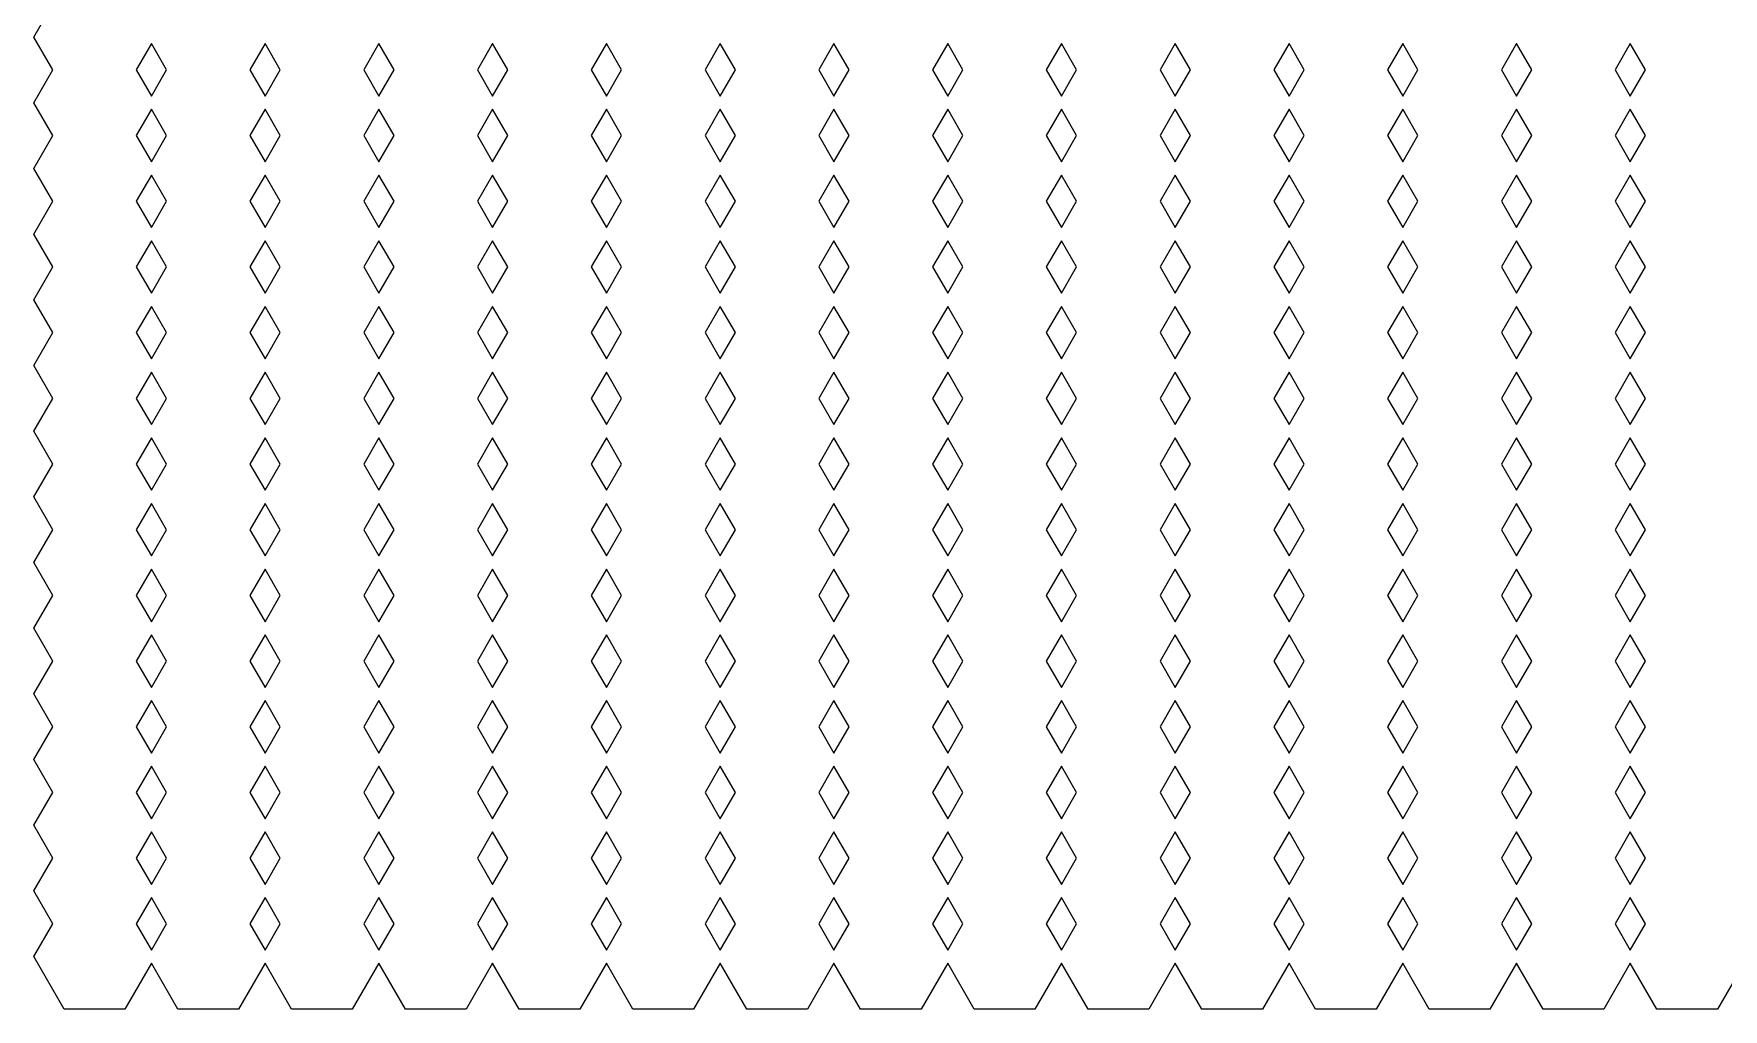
# Model space of a CAD drawing. Header units: metres. Extents: x -3000 to 3000, y -3000 to 3000.
# Drawn here: x -1108 to -551, y -17 to 304 of the extents above; entities that cross this region are included whole.
import ezdxf

# ---------------------------------------------------------------- set-up
doc = ezdxf.new("R2010")
doc.units = ezdxf.units.M

msp = doc.modelspace()

# ---------------------------------------------------------------- linework, layer by layer
for p, q in [((-1107.5, 303.109), (-1101.25, 313.934)), ((-1101.25, 292.284), (-1107.5, 303.109)), ((-1068.75, 300.944), (-1073.75, 292.284)), ((-1063.75, 292.284), (-1068.75, 300.944)), ((-1031.25, 300.944), (-1036.25, 292.284)), ((-1026.25, 292.284), (-1031.25, 300.944)), ((-993.75, 300.944), (-998.75, 292.284)), ((-988.75, 292.284), (-993.75, 300.944)), ((-956.25, 300.944), (-961.25, 292.284)), ((-951.25, 292.284), (-956.25, 300.944)), ((-918.75, 300.944), (-923.75, 292.284)), ((-913.75, 292.284), (-918.75, 300.944)), ((-881.25, 300.944), (-886.25, 292.284)), ((-876.25, 292.284), (-881.25, 300.944)), ((-843.75, 300.944), (-848.75, 292.284)), ((-838.75, 292.284), (-843.75, 300.944)), ((-806.25, 300.944), (-811.25, 292.284)), ((-801.25, 292.284), (-806.25, 300.944)), ((-768.75, 300.944), (-773.75, 292.284)), ((-763.75, 292.284), (-768.75, 300.944)), ((-731.25, 300.944), (-736.25, 292.284)), ((-726.25, 292.284), (-731.25, 300.944)), ((-693.75, 300.944), (-698.75, 292.284)), ((-688.75, 292.284), (-693.75, 300.944)), ((-656.25, 300.944), (-661.25, 292.284)), ((-651.25, 292.284), (-656.25, 300.944)), ((-618.75, 300.944), (-623.75, 292.284)), ((-613.75, 292.284), (-618.75, 300.944)), ((-581.25, 300.944), (-586.25, 292.284)), ((-576.25, 292.284), (-581.25, 300.944)), ((-1107.5, 281.458), (-1101.25, 292.284)), ((-1073.75, 292.284), (-1068.75, 283.623)), ((-1068.75, 283.623), (-1063.75, 292.284)), ((-1036.25, 292.284), (-1031.25, 283.623)), ((-1031.25, 283.623), (-1026.25, 292.284)), ((-998.75, 292.284), (-993.75, 283.623)), ((-993.75, 283.623), (-988.75, 292.284)), ((-961.25, 292.284), (-956.25, 283.623)), ((-956.25, 283.623), (-951.25, 292.284)), ((-923.75, 292.284), (-918.75, 283.623)), ((-918.75, 283.623), (-913.75, 292.284)), ((-886.25, 292.284), (-881.25, 283.623)), ((-881.25, 283.623), (-876.25, 292.284)), ((-848.75, 292.284), (-843.75, 283.623)), ((-843.75, 283.623), (-838.75, 292.284)), ((-811.25, 292.284), (-806.25, 283.623)), ((-806.25, 283.623), (-801.25, 292.284)), ((-773.75, 292.284), (-768.75, 283.623)), ((-768.75, 283.623), (-763.75, 292.284)), ((-736.25, 292.284), (-731.25, 283.623)), ((-731.25, 283.623), (-726.25, 292.284)), ((-698.75, 292.284), (-693.75, 283.623)), ((-693.75, 283.623), (-688.75, 292.284)), ((-661.25, 292.284), (-656.25, 283.623)), ((-656.25, 283.623), (-651.25, 292.284)), ((-623.75, 292.284), (-618.75, 283.623)), ((-618.75, 283.623), (-613.75, 292.284)), ((-586.25, 292.284), (-581.25, 283.623)), ((-581.25, 283.623), (-576.25, 292.284)), ((-1101.25, 270.633), (-1107.5, 281.458)), ((-1068.75, 279.293), (-1073.75, 270.633)), ((-1063.75, 270.633), (-1068.75, 279.293)), ((-1031.25, 279.293), (-1036.25, 270.633)), ((-1026.25, 270.633), (-1031.25, 279.293)), ((-993.75, 279.293), (-998.75, 270.633)), ((-988.75, 270.633), (-993.75, 279.293)), ((-956.25, 279.293), (-961.25, 270.633)), ((-951.25, 270.633), (-956.25, 279.293)), ((-918.75, 279.293), (-923.75, 270.633)), ((-913.75, 270.633), (-918.75, 279.293)), ((-881.25, 279.293), (-886.25, 270.633)), ((-876.25, 270.633), (-881.25, 279.293)), ((-843.75, 279.293), (-848.75, 270.633)), ((-838.75, 270.633), (-843.75, 279.293)), ((-806.25, 279.293), (-811.25, 270.633)), ((-801.25, 270.633), (-806.25, 279.293)), ((-768.75, 279.293), (-773.75, 270.633)), ((-763.75, 270.633), (-768.75, 279.293)), ((-731.25, 279.293), (-736.25, 270.633)), ((-726.25, 270.633), (-731.25, 279.293)), ((-693.75, 279.293), (-698.75, 270.633)), ((-688.75, 270.633), (-693.75, 279.293)), ((-656.25, 279.293), (-661.25, 270.633)), ((-651.25, 270.633), (-656.25, 279.293)), ((-618.75, 279.293), (-623.75, 270.633)), ((-613.75, 270.633), (-618.75, 279.293)), ((-581.25, 279.293), (-586.25, 270.633)), ((-576.25, 270.633), (-581.25, 279.293)), ((-1107.5, 259.808), (-1101.25, 270.633)), ((-1073.75, 270.633), (-1068.75, 261.973)), ((-1068.75, 261.973), (-1063.75, 270.633)), ((-1036.25, 270.633), (-1031.25, 261.973)), ((-1031.25, 261.973), (-1026.25, 270.633)), ((-998.75, 270.633), (-993.75, 261.973)), ((-993.75, 261.973), (-988.75, 270.633)), ((-961.25, 270.633), (-956.25, 261.973)), ((-956.25, 261.973), (-951.25, 270.633)), ((-923.75, 270.633), (-918.75, 261.973)), ((-918.75, 261.973), (-913.75, 270.633)), ((-886.25, 270.633), (-881.25, 261.973)), ((-881.25, 261.973), (-876.25, 270.633)), ((-848.75, 270.633), (-843.75, 261.973)), ((-843.75, 261.973), (-838.75, 270.633)), ((-811.25, 270.633), (-806.25, 261.973)), ((-806.25, 261.973), (-801.25, 270.633)), ((-773.75, 270.633), (-768.75, 261.973)), ((-768.75, 261.973), (-763.75, 270.633)), ((-736.25, 270.633), (-731.25, 261.973)), ((-731.25, 261.973), (-726.25, 270.633)), ((-698.75, 270.633), (-693.75, 261.973)), ((-693.75, 261.973), (-688.75, 270.633)), ((-661.25, 270.633), (-656.25, 261.973)), ((-656.25, 261.973), (-651.25, 270.633)), ((-623.75, 270.633), (-618.75, 261.973)), ((-618.75, 261.973), (-613.75, 270.633)), ((-586.25, 270.633), (-581.25, 261.973)), ((-581.25, 261.973), (-576.25, 270.633)), ((-1101.25, 248.982), (-1107.5, 259.808)), ((-1068.75, 257.643), (-1073.75, 248.982)), ((-1063.75, 248.982), (-1068.75, 257.643)), ((-1031.25, 257.643), (-1036.25, 248.982)), ((-1026.25, 248.982), (-1031.25, 257.643)), ((-993.75, 257.643), (-998.75, 248.982)), ((-988.75, 248.982), (-993.75, 257.643)), ((-956.25, 257.643), (-961.25, 248.982)), ((-951.25, 248.982), (-956.25, 257.643)), ((-918.75, 257.643), (-923.75, 248.982)), ((-913.75, 248.982), (-918.75, 257.643)), ((-881.25, 257.643), (-886.25, 248.982)), ((-876.25, 248.982), (-881.25, 257.643)), ((-843.75, 257.643), (-848.75, 248.982)), ((-838.75, 248.982), (-843.75, 257.643)), ((-806.25, 257.643), (-811.25, 248.982)), ((-801.25, 248.982), (-806.25, 257.643)), ((-768.75, 257.643), (-773.75, 248.982)), ((-763.75, 248.982), (-768.75, 257.643)), ((-731.25, 257.643), (-736.25, 248.982)), ((-726.25, 248.982), (-731.25, 257.643)), ((-693.75, 257.643), (-698.75, 248.982)), ((-688.75, 248.982), (-693.75, 257.643)), ((-656.25, 257.643), (-661.25, 248.982)), ((-651.25, 248.982), (-656.25, 257.643)), ((-618.75, 257.643), (-623.75, 248.982)), ((-613.75, 248.982), (-618.75, 257.643)), ((-581.25, 257.643), (-586.25, 248.982)), ((-576.25, 248.982), (-581.25, 257.643)), ((-1107.5, 238.157), (-1101.25, 248.982)), ((-1073.75, 248.982), (-1068.75, 240.322)), ((-1068.75, 240.322), (-1063.75, 248.982)), ((-1036.25, 248.982), (-1031.25, 240.322)), ((-1031.25, 240.322), (-1026.25, 248.982)), ((-998.75, 248.982), (-993.75, 240.322)), ((-993.75, 240.322), (-988.75, 248.982)), ((-961.25, 248.982), (-956.25, 240.322)), ((-956.25, 240.322), (-951.25, 248.982)), ((-923.75, 248.982), (-918.75, 240.322)), ((-918.75, 240.322), (-913.75, 248.982)), ((-886.25, 248.982), (-881.25, 240.322)), ((-881.25, 240.322), (-876.25, 248.982)), ((-848.75, 248.982), (-843.75, 240.322)), ((-843.75, 240.322), (-838.75, 248.982)), ((-811.25, 248.982), (-806.25, 240.322)), ((-806.25, 240.322), (-801.25, 248.982)), ((-773.75, 248.982), (-768.75, 240.322)), ((-768.75, 240.322), (-763.75, 248.982)), ((-736.25, 248.982), (-731.25, 240.322)), ((-731.25, 240.322), (-726.25, 248.982)), ((-698.75, 248.982), (-693.75, 240.322)), ((-693.75, 240.322), (-688.75, 248.982)), ((-661.25, 248.982), (-656.25, 240.322)), ((-656.25, 240.322), (-651.25, 248.982)), ((-623.75, 248.982), (-618.75, 240.322)), ((-618.75, 240.322), (-613.75, 248.982)), ((-586.25, 248.982), (-581.25, 240.322)), ((-581.25, 240.322), (-576.25, 248.982)), ((-1101.25, 227.332), (-1107.5, 238.157)), ((-1068.75, 235.992), (-1073.75, 227.332)), ((-1063.75, 227.332), (-1068.75, 235.992)), ((-1031.25, 235.992), (-1036.25, 227.332)), ((-1026.25, 227.332), (-1031.25, 235.992)), ((-993.75, 235.992), (-998.75, 227.332)), ((-988.75, 227.332), (-993.75, 235.992)), ((-956.25, 235.992), (-961.25, 227.332)), ((-951.25, 227.332), (-956.25, 235.992)), ((-918.75, 235.992), (-923.75, 227.332)), ((-913.75, 227.332), (-918.75, 235.992)), ((-881.25, 235.992), (-886.25, 227.332)), ((-876.25, 227.332), (-881.25, 235.992)), ((-843.75, 235.992), (-848.75, 227.332)), ((-838.75, 227.332), (-843.75, 235.992)), ((-806.25, 235.992), (-811.25, 227.332)), ((-801.25, 227.332), (-806.25, 235.992)), ((-768.75, 235.992), (-773.75, 227.332)), ((-763.75, 227.332), (-768.75, 235.992)), ((-731.25, 235.992), (-736.25, 227.332)), ((-726.25, 227.332), (-731.25, 235.992)), ((-693.75, 235.992), (-698.75, 227.332)), ((-688.75, 227.332), (-693.75, 235.992)), ((-656.25, 235.992), (-661.25, 227.332)), ((-651.25, 227.332), (-656.25, 235.992)), ((-618.75, 235.992), (-623.75, 227.332)), ((-613.75, 227.332), (-618.75, 235.992)), ((-581.25, 235.992), (-586.25, 227.332)), ((-576.25, 227.332), (-581.25, 235.992)), ((-1107.5, 216.506), (-1101.25, 227.332)), ((-1073.75, 227.332), (-1068.75, 218.671)), ((-1068.75, 218.671), (-1063.75, 227.332)), ((-1036.25, 227.332), (-1031.25, 218.671)), ((-1031.25, 218.671), (-1026.25, 227.332)), ((-998.75, 227.332), (-993.75, 218.671)), ((-993.75, 218.671), (-988.75, 227.332)), ((-961.25, 227.332), (-956.25, 218.671)), ((-956.25, 218.671), (-951.25, 227.332)), ((-923.75, 227.332), (-918.75, 218.671)), ((-918.75, 218.671), (-913.75, 227.332)), ((-886.25, 227.332), (-881.25, 218.671)), ((-881.25, 218.671), (-876.25, 227.332)), ((-848.75, 227.332), (-843.75, 218.671)), ((-843.75, 218.671), (-838.75, 227.332)), ((-811.25, 227.332), (-806.25, 218.671)), ((-806.25, 218.671), (-801.25, 227.332)), ((-773.75, 227.332), (-768.75, 218.671)), ((-768.75, 218.671), (-763.75, 227.332)), ((-736.25, 227.332), (-731.25, 218.671)), ((-731.25, 218.671), (-726.25, 227.332)), ((-698.75, 227.332), (-693.75, 218.671)), ((-693.75, 218.671), (-688.75, 227.332)), ((-661.25, 227.332), (-656.25, 218.671)), ((-656.25, 218.671), (-651.25, 227.332)), ((-623.75, 227.332), (-618.75, 218.671)), ((-618.75, 218.671), (-613.75, 227.332)), ((-586.25, 227.332), (-581.25, 218.671)), ((-581.25, 218.671), (-576.25, 227.332)), ((-1101.25, 205.681), (-1107.5, 216.506)), ((-1068.75, 214.341), (-1073.75, 205.681)), ((-1063.75, 205.681), (-1068.75, 214.341)), ((-1031.25, 214.341), (-1036.25, 205.681)), ((-1026.25, 205.681), (-1031.25, 214.341)), ((-993.75, 214.341), (-998.75, 205.681)), ((-988.75, 205.681), (-993.75, 214.341)), ((-956.25, 214.341), (-961.25, 205.681)), ((-951.25, 205.681), (-956.25, 214.341)), ((-918.75, 214.341), (-923.75, 205.681)), ((-913.75, 205.681), (-918.75, 214.341)), ((-881.25, 214.341), (-886.25, 205.681)), ((-876.25, 205.681), (-881.25, 214.341)), ((-843.75, 214.341), (-848.75, 205.681)), ((-838.75, 205.681), (-843.75, 214.341)), ((-806.25, 214.341), (-811.25, 205.681)), ((-801.25, 205.681), (-806.25, 214.341)), ((-768.75, 214.341), (-773.75, 205.681)), ((-763.75, 205.681), (-768.75, 214.341)), ((-731.25, 214.341), (-736.25, 205.681)), ((-726.25, 205.681), (-731.25, 214.341)), ((-693.75, 214.341), (-698.75, 205.681)), ((-688.75, 205.681), (-693.75, 214.341)), ((-656.25, 214.341), (-661.25, 205.681)), ((-651.25, 205.681), (-656.25, 214.341)), ((-618.75, 214.341), (-623.75, 205.681)), ((-613.75, 205.681), (-618.75, 214.341)), ((-581.25, 214.341), (-586.25, 205.681)), ((-576.25, 205.681), (-581.25, 214.341)), ((-1107.5, 194.856), (-1101.25, 205.681)), ((-1073.75, 205.681), (-1068.75, 197.021)), ((-1068.75, 197.021), (-1063.75, 205.681)), ((-1036.25, 205.681), (-1031.25, 197.021)), ((-1031.25, 197.021), (-1026.25, 205.681)), ((-998.75, 205.681), (-993.75, 197.021)), ((-993.75, 197.021), (-988.75, 205.681)), ((-961.25, 205.681), (-956.25, 197.021)), ((-956.25, 197.021), (-951.25, 205.681)), ((-923.75, 205.681), (-918.75, 197.021)), ((-918.75, 197.021), (-913.75, 205.681)), ((-886.25, 205.681), (-881.25, 197.021)), ((-881.25, 197.021), (-876.25, 205.681)), ((-848.75, 205.681), (-843.75, 197.021)), ((-843.75, 197.021), (-838.75, 205.681)), ((-811.25, 205.681), (-806.25, 197.021)), ((-806.25, 197.021), (-801.25, 205.681)), ((-773.75, 205.681), (-768.75, 197.021)), ((-768.75, 197.021), (-763.75, 205.681)), ((-736.25, 205.681), (-731.25, 197.021)), ((-731.25, 197.021), (-726.25, 205.681)), ((-698.75, 205.681), (-693.75, 197.021)), ((-693.75, 197.021), (-688.75, 205.681)), ((-661.25, 205.681), (-656.25, 197.021)), ((-656.25, 197.021), (-651.25, 205.681)), ((-623.75, 205.681), (-618.75, 197.021)), ((-618.75, 197.021), (-613.75, 205.681)), ((-586.25, 205.681), (-581.25, 197.021)), ((-581.25, 197.021), (-576.25, 205.681)), ((-1101.25, 184.03), (-1107.5, 194.856)), ((-1068.75, 192.691), (-1073.75, 184.03)), ((-1063.75, 184.03), (-1068.75, 192.691)), ((-1031.25, 192.691), (-1036.25, 184.03)), ((-1026.25, 184.03), (-1031.25, 192.691)), ((-993.75, 192.691), (-998.75, 184.03)), ((-988.75, 184.03), (-993.75, 192.691)), ((-956.25, 192.691), (-961.25, 184.03)), ((-951.25, 184.03), (-956.25, 192.691)), ((-918.75, 192.691), (-923.75, 184.03)), ((-913.75, 184.03), (-918.75, 192.691)), ((-881.25, 192.691), (-886.25, 184.03)), ((-876.25, 184.03), (-881.25, 192.691)), ((-843.75, 192.691), (-848.75, 184.03)), ((-838.75, 184.03), (-843.75, 192.691)), ((-806.25, 192.691), (-811.25, 184.03)), ((-801.25, 184.03), (-806.25, 192.691)), ((-768.75, 192.691), (-773.75, 184.03)), ((-763.75, 184.03), (-768.75, 192.691)), ((-731.25, 192.691), (-736.25, 184.03)), ((-726.25, 184.03), (-731.25, 192.691)), ((-693.75, 192.691), (-698.75, 184.03)), ((-688.75, 184.03), (-693.75, 192.691)), ((-656.25, 192.691), (-661.25, 184.03)), ((-651.25, 184.03), (-656.25, 192.691)), ((-618.75, 192.691), (-623.75, 184.03)), ((-613.75, 184.03), (-618.75, 192.691)), ((-581.25, 192.691), (-586.25, 184.03)), ((-576.25, 184.03), (-581.25, 192.691)), ((-1107.5, 173.205), (-1101.25, 184.03)), ((-1073.75, 184.03), (-1068.75, 175.37)), ((-1068.75, 175.37), (-1063.75, 184.03)), ((-1036.25, 184.03), (-1031.25, 175.37)), ((-1031.25, 175.37), (-1026.25, 184.03)), ((-998.75, 184.03), (-993.75, 175.37)), ((-993.75, 175.37), (-988.75, 184.03)), ((-961.25, 184.03), (-956.25, 175.37)), ((-956.25, 175.37), (-951.25, 184.03)), ((-923.75, 184.03), (-918.75, 175.37)), ((-918.75, 175.37), (-913.75, 184.03)), ((-886.25, 184.03), (-881.25, 175.37)), ((-881.25, 175.37), (-876.25, 184.03)), ((-848.75, 184.03), (-843.75, 175.37)), ((-843.75, 175.37), (-838.75, 184.03)), ((-811.25, 184.03), (-806.25, 175.37)), ((-806.25, 175.37), (-801.25, 184.03)), ((-773.75, 184.03), (-768.75, 175.37)), ((-768.75, 175.37), (-763.75, 184.03)), ((-736.25, 184.03), (-731.25, 175.37)), ((-731.25, 175.37), (-726.25, 184.03)), ((-698.75, 184.03), (-693.75, 175.37)), ((-693.75, 175.37), (-688.75, 184.03)), ((-661.25, 184.03), (-656.25, 175.37)), ((-656.25, 175.37), (-651.25, 184.03)), ((-623.75, 184.03), (-618.75, 175.37)), ((-618.75, 175.37), (-613.75, 184.03)), ((-586.25, 184.03), (-581.25, 175.37)), ((-581.25, 175.37), (-576.25, 184.03)), ((-1101.25, 162.38), (-1107.5, 173.205)), ((-1068.75, 171.04), (-1073.75, 162.38)), ((-1063.75, 162.38), (-1068.75, 171.04)), ((-1031.25, 171.04), (-1036.25, 162.38)), ((-1026.25, 162.38), (-1031.25, 171.04)), ((-993.75, 171.04), (-998.75, 162.38)), ((-988.75, 162.38), (-993.75, 171.04)), ((-956.25, 171.04), (-961.25, 162.38)), ((-951.25, 162.38), (-956.25, 171.04)), ((-918.75, 171.04), (-923.75, 162.38)), ((-913.75, 162.38), (-918.75, 171.04)), ((-881.25, 171.04), (-886.25, 162.38)), ((-876.25, 162.38), (-881.25, 171.04)), ((-843.75, 171.04), (-848.75, 162.38)), ((-838.75, 162.38), (-843.75, 171.04)), ((-806.25, 171.04), (-811.25, 162.38)), ((-801.25, 162.38), (-806.25, 171.04)), ((-768.75, 171.04), (-773.75, 162.38)), ((-763.75, 162.38), (-768.75, 171.04)), ((-731.25, 171.04), (-736.25, 162.38)), ((-726.25, 162.38), (-731.25, 171.04)), ((-693.75, 171.04), (-698.75, 162.38)), ((-688.75, 162.38), (-693.75, 171.04)), ((-656.25, 171.04), (-661.25, 162.38)), ((-651.25, 162.38), (-656.25, 171.04)), ((-618.75, 171.04), (-623.75, 162.38)), ((-613.75, 162.38), (-618.75, 171.04)), ((-581.25, 171.04), (-586.25, 162.38)), ((-576.25, 162.38), (-581.25, 171.04)), ((-1107.5, 151.554), (-1101.25, 162.38)), ((-1073.75, 162.38), (-1068.75, 153.719)), ((-1068.75, 153.719), (-1063.75, 162.38)), ((-1036.25, 162.38), (-1031.25, 153.719)), ((-1031.25, 153.719), (-1026.25, 162.38)), ((-998.75, 162.38), (-993.75, 153.719)), ((-993.75, 153.719), (-988.75, 162.38)), ((-961.25, 162.38), (-956.25, 153.719)), ((-956.25, 153.719), (-951.25, 162.38)), ((-923.75, 162.38), (-918.75, 153.719)), ((-918.75, 153.719), (-913.75, 162.38)), ((-886.25, 162.38), (-881.25, 153.719)), ((-881.25, 153.719), (-876.25, 162.38)), ((-848.75, 162.38), (-843.75, 153.719)), ((-843.75, 153.719), (-838.75, 162.38)), ((-811.25, 162.38), (-806.25, 153.719)), ((-806.25, 153.719), (-801.25, 162.38)), ((-773.75, 162.38), (-768.75, 153.719)), ((-768.75, 153.719), (-763.75, 162.38)), ((-736.25, 162.38), (-731.25, 153.719)), ((-731.25, 153.719), (-726.25, 162.38)), ((-698.75, 162.38), (-693.75, 153.719)), ((-693.75, 153.719), (-688.75, 162.38)), ((-661.25, 162.38), (-656.25, 153.719)), ((-656.25, 153.719), (-651.25, 162.38)), ((-623.75, 162.38), (-618.75, 153.719)), ((-618.75, 153.719), (-613.75, 162.38)), ((-586.25, 162.38), (-581.25, 153.719)), ((-581.25, 153.719), (-576.25, 162.38)), ((-1101.25, 140.729), (-1107.5, 151.554)), ((-1068.75, 149.389), (-1073.75, 140.729)), ((-1063.75, 140.729), (-1068.75, 149.389)), ((-1031.25, 149.389), (-1036.25, 140.729)), ((-1026.25, 140.729), (-1031.25, 149.389)), ((-993.75, 149.389), (-998.75, 140.729)), ((-988.75, 140.729), (-993.75, 149.389)), ((-956.25, 149.389), (-961.25, 140.729)), ((-951.25, 140.729), (-956.25, 149.389)), ((-918.75, 149.389), (-923.75, 140.729)), ((-913.75, 140.729), (-918.75, 149.389)), ((-881.25, 149.389), (-886.25, 140.729)), ((-876.25, 140.729), (-881.25, 149.389)), ((-843.75, 149.389), (-848.75, 140.729)), ((-838.75, 140.729), (-843.75, 149.389)), ((-806.25, 149.389), (-811.25, 140.729)), ((-801.25, 140.729), (-806.25, 149.389)), ((-768.75, 149.389), (-773.75, 140.729)), ((-763.75, 140.729), (-768.75, 149.389)), ((-731.25, 149.389), (-736.25, 140.729)), ((-726.25, 140.729), (-731.25, 149.389)), ((-693.75, 149.389), (-698.75, 140.729)), ((-688.75, 140.729), (-693.75, 149.389)), ((-656.25, 149.389), (-661.25, 140.729)), ((-651.25, 140.729), (-656.25, 149.389)), ((-618.75, 149.389), (-623.75, 140.729)), ((-613.75, 140.729), (-618.75, 149.389)), ((-581.25, 149.389), (-586.25, 140.729)), ((-576.25, 140.729), (-581.25, 149.389)), ((-1107.5, 129.904), (-1101.25, 140.729)), ((-1073.75, 140.729), (-1068.75, 132.069)), ((-1068.75, 132.069), (-1063.75, 140.729)), ((-1036.25, 140.729), (-1031.25, 132.069)), ((-1031.25, 132.069), (-1026.25, 140.729)), ((-998.75, 140.729), (-993.75, 132.069)), ((-993.75, 132.069), (-988.75, 140.729)), ((-961.25, 140.729), (-956.25, 132.069)), ((-956.25, 132.069), (-951.25, 140.729)), ((-923.75, 140.729), (-918.75, 132.069)), ((-918.75, 132.069), (-913.75, 140.729)), ((-886.25, 140.729), (-881.25, 132.069)), ((-881.25, 132.069), (-876.25, 140.729)), ((-848.75, 140.729), (-843.75, 132.069)), ((-843.75, 132.069), (-838.75, 140.729)), ((-811.25, 140.729), (-806.25, 132.069)), ((-806.25, 132.069), (-801.25, 140.729)), ((-773.75, 140.729), (-768.75, 132.069)), ((-768.75, 132.069), (-763.75, 140.729)), ((-736.25, 140.729), (-731.25, 132.069)), ((-731.25, 132.069), (-726.25, 140.729)), ((-698.75, 140.729), (-693.75, 132.069)), ((-693.75, 132.069), (-688.75, 140.729)), ((-661.25, 140.729), (-656.25, 132.069)), ((-656.25, 132.069), (-651.25, 140.729)), ((-623.75, 140.729), (-618.75, 132.069)), ((-618.75, 132.069), (-613.75, 140.729)), ((-586.25, 140.729), (-581.25, 132.069)), ((-581.25, 132.069), (-576.25, 140.729)), ((-1101.25, 119.078), (-1107.5, 129.904)), ((-1068.75, 127.739), (-1073.75, 119.078)), ((-1063.75, 119.078), (-1068.75, 127.739)), ((-1031.25, 127.739), (-1036.25, 119.078)), ((-1026.25, 119.078), (-1031.25, 127.739)), ((-993.75, 127.739), (-998.75, 119.078)), ((-988.75, 119.078), (-993.75, 127.739)), ((-956.25, 127.739), (-961.25, 119.078)), ((-951.25, 119.078), (-956.25, 127.739)), ((-918.75, 127.739), (-923.75, 119.078)), ((-913.75, 119.078), (-918.75, 127.739)), ((-881.25, 127.739), (-886.25, 119.078)), ((-876.25, 119.078), (-881.25, 127.739)), ((-843.75, 127.739), (-848.75, 119.078)), ((-838.75, 119.078), (-843.75, 127.739)), ((-806.25, 127.739), (-811.25, 119.078)), ((-801.25, 119.078), (-806.25, 127.739)), ((-768.75, 127.739), (-773.75, 119.078)), ((-763.75, 119.078), (-768.75, 127.739)), ((-731.25, 127.739), (-736.25, 119.078)), ((-726.25, 119.078), (-731.25, 127.739)), ((-693.75, 127.739), (-698.75, 119.078)), ((-688.75, 119.078), (-693.75, 127.739)), ((-656.25, 127.739), (-661.25, 119.078)), ((-651.25, 119.078), (-656.25, 127.739)), ((-618.75, 127.739), (-623.75, 119.078)), ((-613.75, 119.078), (-618.75, 127.739)), ((-581.25, 127.739), (-586.25, 119.078)), ((-576.25, 119.078), (-581.25, 127.739)), ((-1107.5, 108.253), (-1101.25, 119.078)), ((-1073.75, 119.078), (-1068.75, 110.418)), ((-1068.75, 110.418), (-1063.75, 119.078)), ((-1036.25, 119.078), (-1031.25, 110.418)), ((-1031.25, 110.418), (-1026.25, 119.078)), ((-998.75, 119.078), (-993.75, 110.418)), ((-993.75, 110.418), (-988.75, 119.078)), ((-961.25, 119.078), (-956.25, 110.418)), ((-956.25, 110.418), (-951.25, 119.078)), ((-923.75, 119.078), (-918.75, 110.418)), ((-918.75, 110.418), (-913.75, 119.078)), ((-886.25, 119.078), (-881.25, 110.418)), ((-881.25, 110.418), (-876.25, 119.078)), ((-848.75, 119.078), (-843.75, 110.418)), ((-843.75, 110.418), (-838.75, 119.078)), ((-811.25, 119.078), (-806.25, 110.418)), ((-806.25, 110.418), (-801.25, 119.078)), ((-773.75, 119.078), (-768.75, 110.418)), ((-768.75, 110.418), (-763.75, 119.078)), ((-736.25, 119.078), (-731.25, 110.418)), ((-731.25, 110.418), (-726.25, 119.078)), ((-698.75, 119.078), (-693.75, 110.418)), ((-693.75, 110.418), (-688.75, 119.078)), ((-661.25, 119.078), (-656.25, 110.418)), ((-656.25, 110.418), (-651.25, 119.078)), ((-623.75, 119.078), (-618.75, 110.418)), ((-618.75, 110.418), (-613.75, 119.078)), ((-586.25, 119.078), (-581.25, 110.418)), ((-581.25, 110.418), (-576.25, 119.078)), ((-1101.25, 97.4279), (-1107.5, 108.253)), ((-1068.75, 106.088), (-1073.75, 97.4279)), ((-1063.75, 97.4279), (-1068.75, 106.088)), ((-1031.25, 106.088), (-1036.25, 97.4279)), ((-1026.25, 97.4279), (-1031.25, 106.088)), ((-993.75, 106.088), (-998.75, 97.4279)), ((-988.75, 97.4279), (-993.75, 106.088)), ((-956.25, 106.088), (-961.25, 97.4279)), ((-951.25, 97.4279), (-956.25, 106.088)), ((-918.75, 106.088), (-923.75, 97.4279)), ((-913.75, 97.4279), (-918.75, 106.088)), ((-881.25, 106.088), (-886.25, 97.4279)), ((-876.25, 97.4279), (-881.25, 106.088)), ((-843.75, 106.088), (-848.75, 97.4279)), ((-838.75, 97.4279), (-843.75, 106.088)), ((-806.25, 106.088), (-811.25, 97.4279)), ((-801.25, 97.4279), (-806.25, 106.088)), ((-768.75, 106.088), (-773.75, 97.4279)), ((-763.75, 97.4279), (-768.75, 106.088)), ((-731.25, 106.088), (-736.25, 97.4279)), ((-726.25, 97.4279), (-731.25, 106.088)), ((-693.75, 106.088), (-698.75, 97.4279)), ((-688.75, 97.4279), (-693.75, 106.088)), ((-656.25, 106.088), (-661.25, 97.4279)), ((-651.25, 97.4279), (-656.25, 106.088)), ((-618.75, 106.088), (-623.75, 97.4279)), ((-613.75, 97.4279), (-618.75, 106.088)), ((-581.25, 106.088), (-586.25, 97.4279)), ((-576.25, 97.4279), (-581.25, 106.088)), ((-1107.5, 86.6025), (-1101.25, 97.4279)), ((-1073.75, 97.4279), (-1068.75, 88.7676)), ((-1068.75, 88.7676), (-1063.75, 97.4279)), ((-1036.25, 97.4279), (-1031.25, 88.7676)), ((-1031.25, 88.7676), (-1026.25, 97.4279)), ((-998.75, 97.4279), (-993.75, 88.7676)), ((-993.75, 88.7676), (-988.75, 97.4279)), ((-961.25, 97.4279), (-956.25, 88.7676)), ((-956.25, 88.7676), (-951.25, 97.4279)), ((-923.75, 97.4279), (-918.75, 88.7676)), ((-918.75, 88.7676), (-913.75, 97.4279)), ((-886.25, 97.4279), (-881.25, 88.7676)), ((-881.25, 88.7676), (-876.25, 97.4279)), ((-848.75, 97.4279), (-843.75, 88.7676)), ((-843.75, 88.7676), (-838.75, 97.4279)), ((-811.25, 97.4279), (-806.25, 88.7676)), ((-806.25, 88.7676), (-801.25, 97.4279)), ((-773.75, 97.4279), (-768.75, 88.7676)), ((-768.75, 88.7676), (-763.75, 97.4279)), ((-736.25, 97.4279), (-731.25, 88.7676)), ((-731.25, 88.7676), (-726.25, 97.4279)), ((-698.75, 97.4279), (-693.75, 88.7676)), ((-693.75, 88.7676), (-688.75, 97.4279)), ((-661.25, 97.4279), (-656.25, 88.7676)), ((-656.25, 88.7676), (-651.25, 97.4279)), ((-623.75, 97.4279), (-618.75, 88.7676)), ((-618.75, 88.7676), (-613.75, 97.4279)), ((-586.25, 97.4279), (-581.25, 88.7676)), ((-581.25, 88.7676), (-576.25, 97.4279)), ((-1101.25, 75.7772), (-1107.5, 86.6025)), ((-1068.75, 84.4375), (-1073.75, 75.7772)), ((-1063.75, 75.7772), (-1068.75, 84.4375)), ((-1031.25, 84.4375), (-1036.25, 75.7772)), ((-1026.25, 75.7772), (-1031.25, 84.4375)), ((-993.75, 84.4375), (-998.75, 75.7772)), ((-988.75, 75.7772), (-993.75, 84.4375)), ((-956.25, 84.4375), (-961.25, 75.7772)), ((-951.25, 75.7772), (-956.25, 84.4375)), ((-918.75, 84.4375), (-923.75, 75.7772)), ((-913.75, 75.7772), (-918.75, 84.4375)), ((-881.25, 84.4375), (-886.25, 75.7772)), ((-876.25, 75.7772), (-881.25, 84.4375)), ((-843.75, 84.4375), (-848.75, 75.7772)), ((-838.75, 75.7772), (-843.75, 84.4375)), ((-806.25, 84.4375), (-811.25, 75.7772)), ((-801.25, 75.7772), (-806.25, 84.4375)), ((-768.75, 84.4375), (-773.75, 75.7772)), ((-763.75, 75.7772), (-768.75, 84.4375)), ((-731.25, 84.4375), (-736.25, 75.7772)), ((-726.25, 75.7772), (-731.25, 84.4375)), ((-693.75, 84.4375), (-698.75, 75.7772)), ((-688.75, 75.7772), (-693.75, 84.4375)), ((-656.25, 84.4375), (-661.25, 75.7772)), ((-651.25, 75.7772), (-656.25, 84.4375)), ((-618.75, 84.4375), (-623.75, 75.7772)), ((-613.75, 75.7772), (-618.75, 84.4375)), ((-581.25, 84.4375), (-586.25, 75.7772)), ((-576.25, 75.7772), (-581.25, 84.4375)), ((-1107.5, 64.9519), (-1101.25, 75.7772)), ((-1073.75, 75.7772), (-1068.75, 67.117)), ((-1068.75, 67.117), (-1063.75, 75.7772)), ((-1036.25, 75.7772), (-1031.25, 67.117)), ((-1031.25, 67.117), (-1026.25, 75.7772)), ((-998.75, 75.7772), (-993.75, 67.117)), ((-993.75, 67.117), (-988.75, 75.7772)), ((-961.25, 75.7772), (-956.25, 67.117)), ((-956.25, 67.117), (-951.25, 75.7772)), ((-923.75, 75.7772), (-918.75, 67.117)), ((-918.75, 67.117), (-913.75, 75.7772)), ((-886.25, 75.7772), (-881.25, 67.117)), ((-881.25, 67.117), (-876.25, 75.7772)), ((-848.75, 75.7772), (-843.75, 67.117)), ((-843.75, 67.117), (-838.75, 75.7772)), ((-811.25, 75.7772), (-806.25, 67.117)), ((-806.25, 67.117), (-801.25, 75.7772)), ((-773.75, 75.7772), (-768.75, 67.117)), ((-768.75, 67.117), (-763.75, 75.7772)), ((-736.25, 75.7772), (-731.25, 67.117)), ((-731.25, 67.117), (-726.25, 75.7772)), ((-698.75, 75.7772), (-693.75, 67.117)), ((-693.75, 67.117), (-688.75, 75.7772)), ((-661.25, 75.7772), (-656.25, 67.117)), ((-656.25, 67.117), (-651.25, 75.7772)), ((-623.75, 75.7772), (-618.75, 67.117)), ((-618.75, 67.117), (-613.75, 75.7772)), ((-586.25, 75.7772), (-581.25, 67.117)), ((-581.25, 67.117), (-576.25, 75.7772)), ((-1101.25, 54.1266), (-1107.5, 64.9519)), ((-1068.75, 62.7868), (-1073.75, 54.1266)), ((-1063.75, 54.1266), (-1068.75, 62.7868)), ((-1031.25, 62.7868), (-1036.25, 54.1266)), ((-1026.25, 54.1266), (-1031.25, 62.7868)), ((-993.75, 62.7868), (-998.75, 54.1266)), ((-988.75, 54.1266), (-993.75, 62.7868)), ((-956.25, 62.7868), (-961.25, 54.1266)), ((-951.25, 54.1266), (-956.25, 62.7868)), ((-918.75, 62.7868), (-923.75, 54.1266)), ((-913.75, 54.1266), (-918.75, 62.7868)), ((-881.25, 62.7868), (-886.25, 54.1266)), ((-876.25, 54.1266), (-881.25, 62.7868)), ((-843.75, 62.7868), (-848.75, 54.1266)), ((-838.75, 54.1266), (-843.75, 62.7868)), ((-806.25, 62.7868), (-811.25, 54.1266)), ((-801.25, 54.1266), (-806.25, 62.7868)), ((-768.75, 62.7868), (-773.75, 54.1266)), ((-763.75, 54.1266), (-768.75, 62.7868)), ((-731.25, 62.7868), (-736.25, 54.1266)), ((-726.25, 54.1266), (-731.25, 62.7868)), ((-693.75, 62.7868), (-698.75, 54.1266)), ((-688.75, 54.1266), (-693.75, 62.7868)), ((-656.25, 62.7868), (-661.25, 54.1266)), ((-651.25, 54.1266), (-656.25, 62.7868)), ((-618.75, 62.7868), (-623.75, 54.1266)), ((-613.75, 54.1266), (-618.75, 62.7868)), ((-581.25, 62.7868), (-586.25, 54.1266)), ((-576.25, 54.1266), (-581.25, 62.7868)), ((-1107.5, 43.3013), (-1101.25, 54.1266)), ((-1073.75, 54.1266), (-1068.75, 45.4663)), ((-1068.75, 45.4663), (-1063.75, 54.1266)), ((-1036.25, 54.1266), (-1031.25, 45.4663)), ((-1031.25, 45.4663), (-1026.25, 54.1266)), ((-998.75, 54.1266), (-993.75, 45.4663)), ((-993.75, 45.4663), (-988.75, 54.1266)), ((-961.25, 54.1266), (-956.25, 45.4663)), ((-956.25, 45.4663), (-951.25, 54.1266)), ((-923.75, 54.1266), (-918.75, 45.4663)), ((-918.75, 45.4663), (-913.75, 54.1266)), ((-886.25, 54.1266), (-881.25, 45.4663)), ((-881.25, 45.4663), (-876.25, 54.1266)), ((-848.75, 54.1266), (-843.75, 45.4663)), ((-843.75, 45.4663), (-838.75, 54.1266)), ((-811.25, 54.1266), (-806.25, 45.4663)), ((-806.25, 45.4663), (-801.25, 54.1266)), ((-773.75, 54.1266), (-768.75, 45.4663)), ((-768.75, 45.4663), (-763.75, 54.1266)), ((-736.25, 54.1266), (-731.25, 45.4663)), ((-731.25, 45.4663), (-726.25, 54.1266)), ((-698.75, 54.1266), (-693.75, 45.4663)), ((-693.75, 45.4663), (-688.75, 54.1266)), ((-661.25, 54.1266), (-656.25, 45.4663)), ((-656.25, 45.4663), (-651.25, 54.1266)), ((-623.75, 54.1266), (-618.75, 45.4663)), ((-618.75, 45.4663), (-613.75, 54.1266)), ((-586.25, 54.1266), (-581.25, 45.4663)), ((-581.25, 45.4663), (-576.25, 54.1266)), ((-1101.25, 32.476), (-1107.5, 43.3013)), ((-1068.75, 41.1362), (-1073.75, 32.476)), ((-1063.75, 32.476), (-1068.75, 41.1362)), ((-1031.25, 41.1362), (-1036.25, 32.476)), ((-1026.25, 32.476), (-1031.25, 41.1362)), ((-993.75, 41.1362), (-998.75, 32.476)), ((-988.75, 32.476), (-993.75, 41.1362)), ((-956.25, 41.1362), (-961.25, 32.476)), ((-951.25, 32.476), (-956.25, 41.1362)), ((-918.75, 41.1362), (-923.75, 32.476)), ((-913.75, 32.476), (-918.75, 41.1362)), ((-881.25, 41.1362), (-886.25, 32.476)), ((-876.25, 32.476), (-881.25, 41.1362)), ((-843.75, 41.1362), (-848.75, 32.476)), ((-838.75, 32.476), (-843.75, 41.1362)), ((-806.25, 41.1362), (-811.25, 32.476)), ((-801.25, 32.476), (-806.25, 41.1362)), ((-768.75, 41.1362), (-773.75, 32.476)), ((-763.75, 32.476), (-768.75, 41.1362)), ((-731.25, 41.1362), (-736.25, 32.476)), ((-726.25, 32.476), (-731.25, 41.1362)), ((-693.75, 41.1362), (-698.75, 32.476)), ((-688.75, 32.476), (-693.75, 41.1362)), ((-656.25, 41.1362), (-661.25, 32.476)), ((-651.25, 32.476), (-656.25, 41.1362)), ((-618.75, 41.1362), (-623.75, 32.476)), ((-613.75, 32.476), (-618.75, 41.1362)), ((-581.25, 41.1362), (-586.25, 32.476)), ((-576.25, 32.476), (-581.25, 41.1362)), ((-1107.5, 21.6506), (-1101.25, 32.476)), ((-1073.75, 32.476), (-1068.75, 23.8157)), ((-1068.75, 23.8157), (-1063.75, 32.476)), ((-1036.25, 32.476), (-1031.25, 23.8157)), ((-1031.25, 23.8157), (-1026.25, 32.476)), ((-998.75, 32.476), (-993.75, 23.8157)), ((-993.75, 23.8157), (-988.75, 32.476)), ((-961.25, 32.476), (-956.25, 23.8157)), ((-956.25, 23.8157), (-951.25, 32.476)), ((-923.75, 32.476), (-918.75, 23.8157)), ((-918.75, 23.8157), (-913.75, 32.476)), ((-886.25, 32.476), (-881.25, 23.8157)), ((-881.25, 23.8157), (-876.25, 32.476)), ((-848.75, 32.476), (-843.75, 23.8157)), ((-843.75, 23.8157), (-838.75, 32.476)), ((-811.25, 32.476), (-806.25, 23.8157)), ((-806.25, 23.8157), (-801.25, 32.476)), ((-773.75, 32.476), (-768.75, 23.8157)), ((-768.75, 23.8157), (-763.75, 32.476)), ((-736.25, 32.476), (-731.25, 23.8157)), ((-731.25, 23.8157), (-726.25, 32.476)), ((-698.75, 32.476), (-693.75, 23.8157)), ((-693.75, 23.8157), (-688.75, 32.476)), ((-661.25, 32.476), (-656.25, 23.8157)), ((-656.25, 23.8157), (-651.25, 32.476)), ((-623.75, 32.476), (-618.75, 23.8157)), ((-618.75, 23.8157), (-613.75, 32.476)), ((-586.25, 32.476), (-581.25, 23.8157)), ((-581.25, 23.8157), (-576.25, 32.476)), ((-1101.25, 10.8253), (-1107.5, 21.6506)), ((-1068.75, 19.4856), (-1073.75, 10.8253)), ((-1063.75, 10.8253), (-1068.75, 19.4856)), ((-1031.25, 19.4856), (-1036.25, 10.8253)), ((-1026.25, 10.8253), (-1031.25, 19.4856)), ((-993.75, 19.4856), (-998.75, 10.8253)), ((-988.75, 10.8253), (-993.75, 19.4856)), ((-956.25, 19.4856), (-961.25, 10.8253)), ((-951.25, 10.8253), (-956.25, 19.4856)), ((-918.75, 19.4856), (-923.75, 10.8253)), ((-913.75, 10.8253), (-918.75, 19.4856)), ((-881.25, 19.4856), (-886.25, 10.8253)), ((-876.25, 10.8253), (-881.25, 19.4856)), ((-843.75, 19.4856), (-848.75, 10.8253)), ((-838.75, 10.8253), (-843.75, 19.4856)), ((-806.25, 19.4856), (-811.25, 10.8253)), ((-801.25, 10.8253), (-806.25, 19.4856)), ((-768.75, 19.4856), (-773.75, 10.8253)), ((-763.75, 10.8253), (-768.75, 19.4856)), ((-731.25, 19.4856), (-736.25, 10.8253)), ((-726.25, 10.8253), (-731.25, 19.4856)), ((-693.75, 19.4856), (-698.75, 10.8253)), ((-688.75, 10.8253), (-693.75, 19.4856)), ((-656.25, 19.4856), (-661.25, 10.8253)), ((-651.25, 10.8253), (-656.25, 19.4856)), ((-618.75, 19.4856), (-623.75, 10.8253)), ((-613.75, 10.8253), (-618.75, 19.4856)), ((-581.25, 19.4856), (-586.25, 10.8253)), ((-576.25, 10.8253), (-581.25, 19.4856)), ((-1107.5, 0), (-1101.25, 10.8253)), ((-1073.75, 10.8253), (-1068.75, 2.165)), ((-1068.75, 2.165), (-1063.75, 10.8253)), ((-1036.25, 10.8253), (-1031.25, 2.165)), ((-1031.25, 2.165), (-1026.25, 10.8253)), ((-998.75, 10.8253), (-993.75, 2.165)), ((-993.75, 2.165), (-988.75, 10.8253)), ((-961.25, 10.8253), (-956.25, 2.165)), ((-956.25, 2.165), (-951.25, 10.8253)), ((-923.75, 10.8253), (-918.75, 2.165)), ((-918.75, 2.165), (-913.75, 10.8253)), ((-886.25, 10.8253), (-881.25, 2.165)), ((-881.25, 2.165), (-876.25, 10.8253)), ((-848.75, 10.8253), (-843.75, 2.165)), ((-843.75, 2.165), (-838.75, 10.8253)), ((-811.25, 10.8253), (-806.25, 2.165)), ((-806.25, 2.165), (-801.25, 10.8253)), ((-773.75, 10.8253), (-768.75, 2.165)), ((-768.75, 2.165), (-763.75, 10.8253)), ((-736.25, 10.8253), (-731.25, 2.165)), ((-731.25, 2.165), (-726.25, 10.8253)), ((-698.75, 10.8253), (-693.75, 2.165)), ((-693.75, 2.165), (-688.75, 10.8253)), ((-661.25, 10.8253), (-656.25, 2.165)), ((-656.25, 2.165), (-651.25, 10.8253)), ((-623.75, 10.8253), (-618.75, 2.165)), ((-618.75, 2.165), (-613.75, 10.8253)), ((-586.25, 10.8253), (-581.25, 2.165)), ((-581.25, 2.165), (-576.25, 10.8253)), ((-1097.5, -17.3205), (-1107.5, 0)), ((-1068.75, -2.1651), (-1077.5, -17.3205)), ((-1060, -17.3205), (-1068.75, -2.1651)), ((-1031.25, -2.1651), (-1040, -17.3205)), ((-1022.5, -17.3205), (-1031.25, -2.1651)), ((-993.75, -2.1651), (-1002.5, -17.3205)), ((-985, -17.3205), (-993.75, -2.1651)), ((-956.25, -2.1651), (-965, -17.3205)), ((-947.5, -17.3205), (-956.25, -2.1651)), ((-918.75, -2.1651), (-927.5, -17.3205)), ((-910, -17.3205), (-918.75, -2.1651)), ((-881.25, -2.1651), (-890, -17.3205)), ((-872.5, -17.3205), (-881.25, -2.1651)), ((-843.75, -2.1651), (-852.5, -17.3205)), ((-835, -17.3205), (-843.75, -2.1651)), ((-806.25, -2.1651), (-815, -17.3205)), ((-797.5, -17.3205), (-806.25, -2.1651)), ((-768.75, -2.1651), (-777.5, -17.3205)), ((-760, -17.3205), (-768.75, -2.1651)), ((-731.25, -2.1651), (-740, -17.3205)), ((-722.5, -17.3205), (-731.25, -2.1651)), ((-693.75, -2.1651), (-702.5, -17.3205)), ((-685, -17.3205), (-693.75, -2.1651)), ((-656.25, -2.1651), (-665, -17.3205)), ((-647.5, -17.3205), (-656.25, -2.1651)), ((-618.75, -2.1651), (-627.5, -17.3205)), ((-610, -17.3205), (-618.75, -2.1651)), ((-581.25, -2.1651), (-590, -17.3205)), ((-572.5, -17.3205), (-581.25, -2.1651)), ((-543.75, -2.1651), (-552.5, -17.3205)), ((-1077.5, -17.3205), (-1097.5, -17.3205)), ((-1040, -17.3205), (-1060, -17.3205)), ((-1002.5, -17.3205), (-1022.5, -17.3205)), ((-965, -17.3205), (-985, -17.3205)), ((-927.5, -17.3205), (-947.5, -17.3205)), ((-890, -17.3205), (-910, -17.3205)), ((-852.5, -17.3205), (-872.5, -17.3205)), ((-815, -17.3205), (-835, -17.3205)), ((-777.5, -17.3205), (-797.5, -17.3205)), ((-740, -17.3205), (-760, -17.3205)), ((-702.5, -17.3205), (-722.5, -17.3205)), ((-665, -17.3205), (-685, -17.3205)), ((-627.5, -17.3205), (-647.5, -17.3205)), ((-590, -17.3205), (-610, -17.3205)), ((-552.5, -17.3205), (-572.5, -17.3205))]:
    msp.add_line(p, q)

doc.saveas('drawing.dxf')
